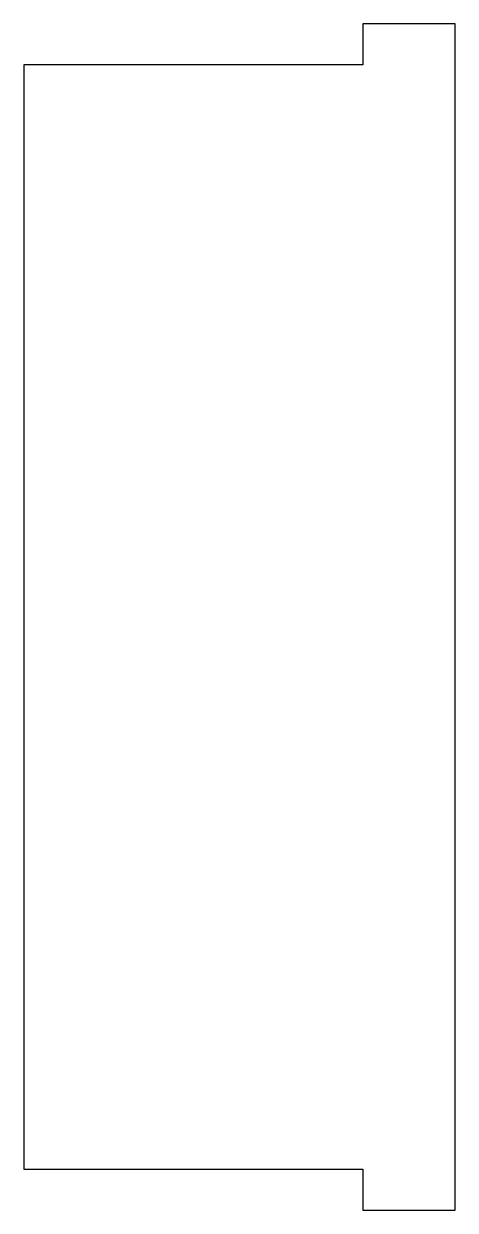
# Model space of a CAD drawing. Header units: millimetres. Extents: x -210 to 210, y -577 to 577.
import ezdxf

# ---------------------------------------------------------------- set-up
doc = ezdxf.new("R2010")
doc.units = ezdxf.units.MM
doc.layers.add('Default', color=70, linetype='Continuous')

msp = doc.modelspace()

# ---------------------------------------------------------------- linework, layer by layer
at = {"layer": 'Default'}
msp.add_lwpolyline([(-210, 537.5), (-210, -537.5), (120, -537.5), (120, -577.5), (210, -577.5), (210, 577.5), (120, 577.5), (120, 537.5)], close=True, dxfattribs=at)

doc.saveas('drawing.dxf')
